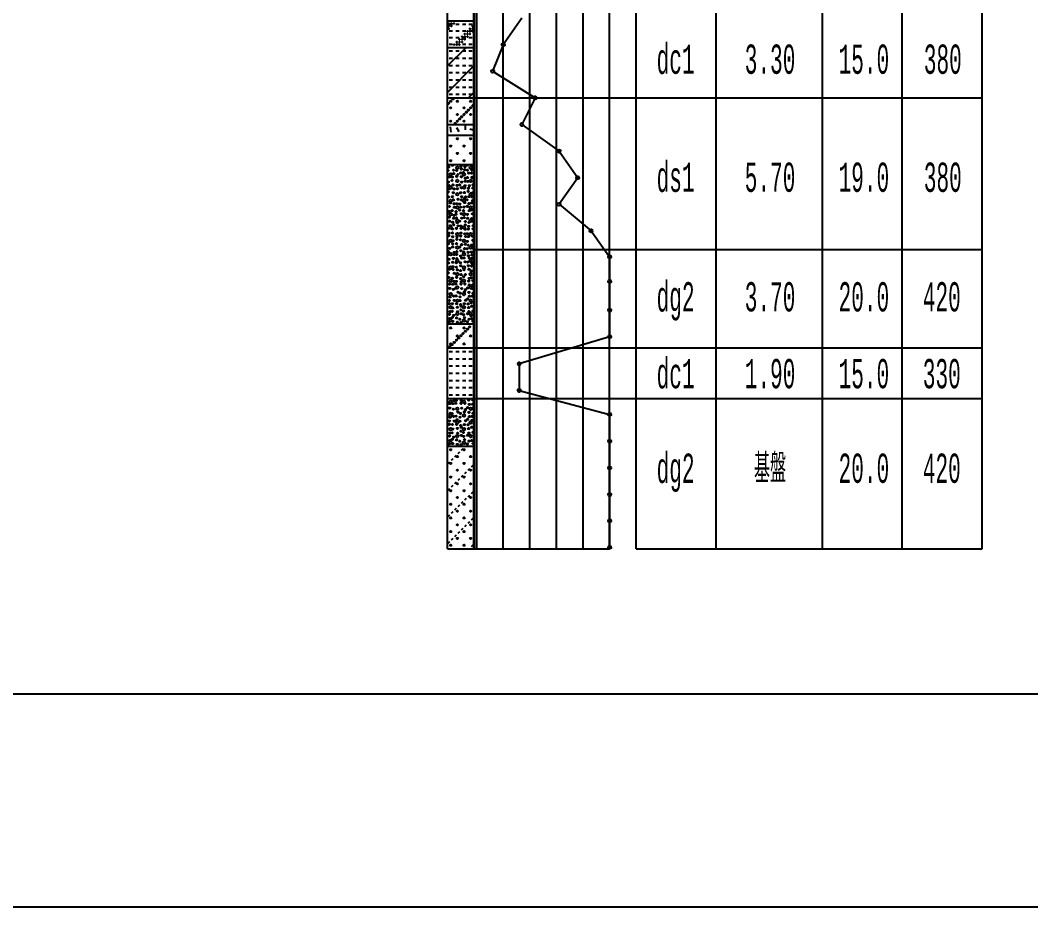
# Model space of a CAD drawing. Extents: x 284700 to 368800, y 984 to 60384.
# Drawn here: x 320022 to 329522, y 984 to 9317 of the extents above; entities that cross this region are included whole.
import ezdxf

# ---------------------------------------------------------------- set-up
doc = ezdxf.new("R2010")
doc.units = 0
doc.header["$LTSCALE"] = 300
doc.header["$MEASUREMENT"] = 0
doc.layers.add('枠', color=2, linetype='CONTINUOUS')
doc.layers.add('柱状図', color=4, linetype='CONTINUOUS')
doc.styles.add('YOKO', font='monotxt', dxfattribs={"bigfont": 'bigfont'})

msp = doc.modelspace()

# ---------------------------------------------------------------- linework, layer by layer
at = {"layer": '枠', "color": 1, "linetype": 'Continuous', "flags": 128}
msp.add_lwpolyline([(284699.58994, 60383.71503), (284699.58994, 983.71503), (368799.58994, 983.71503), (368799.58994, 60383.71503), (284699.58994, 60383.71503)], dxfattribs=at)
at = {"layer": '枠', "color": 2, "linetype": 'Continuous', "flags": 128}
msp.add_lwpolyline([(287699.58994, 2983.71503), (287699.58994, 58383.71503), (366799.58994, 58383.71503), (366799.58994, 2983.71503), (287699.58994, 2983.71503)], dxfattribs=at)
at = {"layer": '柱状図', "linetype": 'Continuous'}
for p, q in [((325812.82997, 4349.55629), (325812.82997, 18412.93129)), ((329064.45497, 4349.55629), (329064.45497, 18412.93129)), ((326563.20497, 4349.55629), (326563.20497, 17537.49379)), ((327563.70497, 4349.55629), (327563.70497, 17537.49379)), ((328314.07997, 4349.55629), (328314.07997, 17537.49379)), ((328314.07997, 4349.55629), (328314.07997, 17537.49379))]:
    msp.add_line(p, q, dxfattribs=at)
at = {"layer": '柱状図'}
for p, q in [((324287.70497, 16662.05629), (324287.70497, 4349.55629)), ((324312.70497, 16662.05629), (324312.70497, 4349.55629)), ((324312.70497, 4349.55629), (324312.70497, 16662.05629)), ((324562.70497, 4349.55629), (324562.70497, 16662.05629)), ((324562.70497, 4349.55629), (324562.70497, 16662.05629)), ((324812.70497, 4349.55629), (324812.70497, 16662.05629)), ((324812.70497, 4349.55629), (324812.70497, 16662.05629)), ((325062.70497, 4349.55629), (325062.70497, 16662.05629)), ((325062.70497, 4349.55629), (325062.70497, 16662.05629)), ((325312.70497, 4349.55629), (325312.70497, 16662.05629)), ((325312.70497, 4349.55629), (325312.70497, 16662.05629)), ((325562.70497, 4349.55629), (325562.70497, 16662.05629)), ((324037.70497, 9312.05629), (324037.70497, 9937.05629)), ((324287.70497, 9312.05629), (324287.70497, 9937.05629)), ((324037.70497, 9062.05629), (324037.70497, 9312.05629)), ((324037.70497, 9312.05629), (324287.70497, 9312.05629)), ((324037.70497, 9312.05629), (324287.70497, 9312.05629)), ((324287.70497, 9062.05629), (324287.70497, 9312.05629)), ((324737.70497, 9337.05629), (324562.70497, 9087.05629)), ((324053.32997, 9280.80629), (324084.57997, 9280.80629)), ((324053.32997, 9218.30629), (324084.57997, 9218.30629)), ((324115.82997, 9280.80629), (324147.07997, 9280.80629)), ((324115.82997, 9218.30629), (324147.07997, 9218.30629)), ((324178.32997, 9280.80629), (324209.57997, 9280.80629)), ((324178.32997, 9218.30629), (324209.57997, 9218.30629)), ((324240.82997, 9280.80629), (324272.07997, 9280.80629)), ((324240.82997, 9218.30629), (324272.07997, 9218.30629)), ((324053.32997, 9155.80629), (324084.57997, 9155.80629)), ((324115.82997, 9155.80629), (324147.07997, 9155.80629)), ((324178.32997, 9155.80629), (324209.57997, 9155.80629)), ((324240.82997, 9155.80629), (324272.07997, 9155.80629)), ((324037.70497, 8887.05629), (324212.70497, 9062.05629)), ((324037.70497, 9062.05629), (324287.70497, 9062.05629)), ((324037.70497, 9062.05629), (324287.70497, 9062.05629)), ((324037.70497, 8587.05629), (324037.70497, 9062.05629)), ((324053.32997, 9093.30629), (324084.57997, 9093.30629)), ((324053.32997, 9028.12772), (324084.57997, 9028.12772)), ((324115.82997, 9093.30629), (324147.07997, 9093.30629)), ((324115.82997, 9028.12772), (324147.07997, 9028.12772)), ((324178.32997, 9093.30629), (324209.57997, 9093.30629)), ((324178.32997, 9028.12772), (324209.57997, 9028.12772)), ((324240.82997, 9093.30629), (324272.07997, 9093.30629)), ((324240.82997, 9028.12772), (324272.07997, 9028.12772)), ((324287.70497, 8587.05629), (324287.70497, 9062.05629)), ((324562.70497, 9087.05629), (324462.70497, 8837.05629)), ((324053.32997, 8960.27058), (324084.57997, 8960.27058)), ((324115.82997, 8960.27058), (324147.07997, 8960.27058)), ((324178.32997, 8960.27058), (324209.57997, 8960.27058)), ((324240.82997, 8960.27058), (324272.07997, 8960.27058)), ((324287.70497, 8887.05629), (324037.70497, 8637.05629)), ((324053.32997, 8892.41344), (324084.57997, 8892.41344)), ((324115.82997, 8892.41344), (324147.07997, 8892.41344)), ((324178.32997, 8892.41344), (324209.57997, 8892.41344)), ((324240.82997, 8892.41344), (324272.07997, 8892.41344)), ((324462.70497, 8837.05629), (324862.70497, 8587.05629)), ((324053.32997, 8824.55629), (324084.57997, 8824.55629)), ((324053.32997, 8756.69915), (324084.57997, 8756.69915)), ((324115.82997, 8824.55629), (324147.07997, 8824.55629)), ((324115.82997, 8756.69915), (324147.07997, 8756.69915)), ((324178.32997, 8824.55629), (324209.57997, 8824.55629)), ((324178.32997, 8756.69915), (324209.57997, 8756.69915)), ((324240.82997, 8824.55629), (324272.07997, 8824.55629)), ((324240.82997, 8756.69915), (324272.07997, 8756.69915)), ((324053.32997, 8688.84201), (324084.57997, 8688.84201)), ((324115.82997, 8688.84201), (324147.07997, 8688.84201)), ((324178.32997, 8688.84201), (324209.57997, 8688.84201)), ((324240.82997, 8688.84201), (324272.07997, 8688.84201)), ((324037.70497, 8587.05629), (324287.70497, 8587.05629)), ((324037.70497, 8587.05629), (324287.70497, 8587.05629)), ((324037.70497, 8337.05629), (324037.70497, 8587.05629)), ((324053.32997, 8620.98486), (324084.57997, 8620.98486)), ((324115.82997, 8620.98486), (324147.07997, 8620.98486)), ((324178.32997, 8620.98486), (324209.57997, 8620.98486)), ((324287.70497, 8637.05629), (324237.70497, 8587.05629)), ((324240.82997, 8620.98486), (324272.07997, 8620.98486)), ((324287.70497, 8587.05629), (329064.45497, 8587.05629)), ((324287.70497, 8337.05629), (324287.70497, 8587.05629)), ((324862.70497, 8587.05629), (324737.70497, 8337.05629)), ((324037.70497, 8237.05629), (324037.70497, 8337.05629)), ((324037.70497, 8337.05629), (324287.70497, 8337.05629)), ((324037.70497, 8337.05629), (324287.70497, 8337.05629)), ((324073.88324, 8264.36738), (324067.64696, 8313.36165)), ((324124.64196, 8309.3583), (324143.92154, 8270.00805)), ((324208.71251, 8286.55225), (324206.55251, 8336.43267)), ((324278.52549, 8283.82828), (324247.68385, 8291.885)), ((324287.70497, 8237.05629), (324287.70497, 8337.05629)), ((324737.70497, 8337.05629), (325087.70497, 8087.05629)), ((324037.70497, 7962.05629), (324037.70497, 8237.05629)), ((324037.70497, 8237.05629), (324287.70497, 8237.05629)), ((324037.70497, 8237.05629), (324287.70497, 8237.05629)), ((324287.70497, 7962.05629), (324287.70497, 8237.05629)), ((325087.70497, 8087.05629), (325262.70497, 7837.05629)), ((324037.70497, 6462.05629), (324037.70497, 7962.05629)), ((324037.70497, 7962.05629), (324287.70497, 7962.05629)), ((324037.70497, 7962.05629), (324287.70497, 7962.05629)), ((324287.70497, 6462.05629), (324287.70497, 7962.05629)), ((325262.70497, 7837.05629), (325087.70497, 7587.05629)), ((325087.70497, 7587.05629), (325387.70497, 7337.05629)), ((325387.70497, 7337.05629), (325562.70497, 7093.30629)), ((324287.70497, 7162.05629), (329064.45497, 7162.05629)), ((325562.70497, 7093.30629), (325562.70497, 6862.05629)), ((325562.70497, 6862.05629), (325562.70497, 6590.80629)), ((325562.70497, 6590.80629), (325562.70497, 6342.05629)), ((324037.70497, 6462.05629), (324287.70497, 6462.05629)), ((324037.70497, 6462.05629), (324287.70497, 6462.05629)), ((324037.70497, 6237.05629), (324037.70497, 6462.05629)), ((324287.70497, 6237.05629), (324287.70497, 6462.05629)), ((325562.70497, 6342.05629), (324712.70497, 6087.05629)), ((324037.70497, 5762.05629), (324037.70497, 6237.05629)), ((324037.70497, 6237.05629), (324287.70497, 6237.05629)), ((324037.70497, 6237.05629), (324287.70497, 6237.05629)), ((324053.32997, 6203.12772), (324084.57997, 6203.12772)), ((324115.82997, 6203.12772), (324147.07997, 6203.12772)), ((324178.32997, 6203.12772), (324209.57997, 6203.12772)), ((324240.82997, 6203.12772), (324272.07997, 6203.12772)), ((324287.70497, 5762.05629), (324287.70497, 6237.05629)), ((324287.70497, 6237.05629), (329064.45497, 6237.05629)), ((324053.32997, 6135.27058), (324084.57997, 6135.27058)), ((324115.82997, 6135.27058), (324147.07997, 6135.27058)), ((324178.32997, 6135.27058), (324209.57997, 6135.27058)), ((324240.82997, 6135.27058), (324272.07997, 6135.27058)), ((324712.70497, 6087.05629), (324712.70497, 5837.05629)), ((324053.32997, 6067.41344), (324084.57997, 6067.41344)), ((324053.32997, 5999.55629), (324084.57997, 5999.55629)), ((324115.82997, 6067.41344), (324147.07997, 6067.41344)), ((324115.82997, 5999.55629), (324147.07997, 5999.55629)), ((324178.32997, 6067.41344), (324209.57997, 6067.41344)), ((324178.32997, 5999.55629), (324209.57997, 5999.55629)), ((324240.82997, 6067.41344), (324272.07997, 6067.41344)), ((324240.82997, 5999.55629), (324272.07997, 5999.55629)), ((324053.32997, 5931.69915), (324084.57997, 5931.69915)), ((324115.82997, 5931.69915), (324147.07997, 5931.69915)), ((324178.32997, 5931.69915), (324209.57997, 5931.69915)), ((324240.82997, 5931.69915), (324272.07997, 5931.69915)), ((324053.32997, 5863.84201), (324084.57997, 5863.84201)), ((324053.32997, 5795.98486), (324084.57997, 5795.98486)), ((324115.82997, 5863.84201), (324147.07997, 5863.84201)), ((324115.82997, 5795.98486), (324147.07997, 5795.98486)), ((324178.32997, 5863.84201), (324209.57997, 5863.84201)), ((324178.32997, 5795.98486), (324209.57997, 5795.98486)), ((324240.82997, 5863.84201), (324272.07997, 5863.84201)), ((324240.82997, 5795.98486), (324272.07997, 5795.98486)), ((324712.70497, 5837.05629), (325562.70497, 5612.05629)), ((324037.70497, 5312.05629), (324037.70497, 5762.05629)), ((324037.70497, 5762.05629), (324287.70497, 5762.05629)), ((324037.70497, 5762.05629), (324287.70497, 5762.05629)), ((324287.70497, 5762.05629), (329064.45497, 5762.05629)), ((324287.70497, 5312.05629), (324287.70497, 5762.05629)), ((325562.70497, 5612.05629), (325562.70497, 5359.55629)), ((325562.70497, 5359.55629), (325562.70497, 5109.55629)), ((324037.70497, 4349.55629), (324037.70497, 5312.05629)), ((324037.70497, 5312.05629), (324287.70497, 5312.05629)), ((324037.70497, 5312.05629), (324287.70497, 5312.05629)), ((324108.01747, 5213.61879), (324123.64247, 5229.24379)), ((324139.26747, 5244.86879), (324154.89247, 5260.49379)), ((324170.51747, 5276.11879), (324186.14247, 5291.74379)), ((324287.70497, 4349.55629), (324287.70497, 5312.05629)), ((324045.51747, 5151.11879), (324061.14247, 5166.74379)), ((324076.76747, 5182.36879), (324092.39247, 5197.99379)), ((324264.26747, 5119.86879), (324279.89247, 5135.49379)), ((324170.51747, 5026.11879), (324186.14247, 5041.74379)), ((324201.76747, 5057.36879), (324217.39247, 5072.99379)), ((324233.01747, 5088.61879), (324248.64247, 5104.24379)), ((325562.70497, 5109.55629), (325562.70497, 4858.30629)), ((324076.76747, 4932.36879), (324092.39247, 4947.99379)), ((324108.01747, 4963.61879), (324123.64247, 4979.24379)), ((324139.26747, 4994.86879), (324154.89247, 5010.49379)), ((324045.51747, 4901.11879), (324061.14247, 4916.74379)), ((324233.01747, 4838.61879), (324248.64247, 4854.24379)), ((324264.26747, 4869.86879), (324279.89247, 4885.49379)), ((325562.70497, 4858.30629), (325562.70497, 4612.05629)), ((324139.26747, 4744.86879), (324154.89247, 4760.49379)), ((324170.51747, 4776.11879), (324186.14247, 4791.74379)), ((324201.76747, 4807.36879), (324217.39247, 4822.99379)), ((324045.51747, 4651.11879), (324061.14247, 4666.74379)), ((324076.76747, 4682.36879), (324092.39247, 4697.99379)), ((324108.01747, 4713.61879), (324123.64247, 4729.24379)), ((324201.76747, 4557.36879), (324217.39247, 4572.99379)), ((324233.01747, 4588.61879), (324248.64247, 4604.24379)), ((324264.26747, 4619.86879), (324279.89247, 4635.49379)), ((325562.70497, 4612.05629), (325562.70497, 4362.05629)), ((324108.01747, 4463.61879), (324123.64247, 4479.24379)), ((324139.26747, 4494.86879), (324154.89247, 4510.49379)), ((324170.51747, 4526.11879), (324186.14247, 4541.74379)), ((324045.51747, 4401.11879), (324061.14247, 4416.74379)), ((324076.76747, 4432.36879), (324092.39247, 4447.99379)), ((324264.26747, 4369.86879), (324279.89247, 4385.49379)), ((324037.70497, 4349.55629), (324287.70497, 4349.55629)), ((324287.70497, 4349.55629), (324312.70497, 4349.55629)), ((324312.70497, 4349.55629), (324562.70497, 4349.55629)), ((324562.70497, 4349.55629), (324812.70497, 4349.55629)), ((324812.70497, 4349.55629), (325062.70497, 4349.55629)), ((325062.70497, 4349.55629), (325312.70497, 4349.55629)), ((325312.70497, 4349.55629), (325562.70497, 4349.55629)), ((325812.82997, 4349.55629), (329064.45497, 4349.55629))]:
    msp.add_line(p, q, dxfattribs=at)
for centre, radius in [((324050.20497, 9287.05629), 3.75), ((324050.20497, 9262.05629), 3.75), ((324050.20497, 9237.05629), 3.75), ((324075.20497, 9287.05629), 3.75), ((324075.20497, 9262.05629), 3.75), ((324100.20497, 9287.05629), 3.75), ((324225.20497, 9212.05629), 3.75), ((324250.20497, 9237.05629), 3.75), ((324250.20497, 9212.05629), 3.75), ((324275.20497, 9262.05629), 3.75), ((324275.20497, 9237.05629), 3.75), ((324275.20497, 9212.05629), 3.75), ((324150.20497, 9137.05629), 3.75), ((324175.20497, 9162.05629), 3.75), ((324175.20497, 9137.05629), 3.75), ((324200.20497, 9187.05629), 3.75), ((324200.20497, 9162.05629), 3.75), ((324200.20497, 9137.05629), 3.75), ((324225.20497, 9187.05629), 3.75), ((324225.20497, 9162.05629), 3.75), ((324250.20497, 9187.05629), 3.75), ((324100.20497, 9087.05629), 3.75), ((324125.20497, 9112.05629), 3.75), ((324125.20497, 9087.05629), 3.75), ((324150.20497, 9112.05629), 3.75), ((324150.20497, 9087.05629), 3.75), ((324175.20497, 9112.05629), 3.75), ((324562.70497, 9087.05629), 15), ((324462.70497, 8837.05629), 15), ((324068.95497, 8555.80629), 6.25), ((324068.95497, 8555.80629), 3.75), ((324089.78831, 8576.63963), 6.25), ((324089.78831, 8576.63963), 3.75), ((324131.45497, 8555.80629), 6.25), ((324131.45497, 8555.80629), 3.75), ((324256.45497, 8555.80629), 6.25), ((324256.45497, 8555.80629), 3.75), ((324862.70497, 8587.05629), 15), ((324048.12164, 8534.97296), 6.25), ((324048.12164, 8534.97296), 3.75), ((324068.95497, 8493.30629), 6.25), ((324068.95497, 8493.30629), 3.75), ((324193.95497, 8493.30629), 6.25), ((324193.95497, 8493.30629), 3.75), ((324214.78831, 8451.63963), 6.25), ((324214.78831, 8451.63963), 3.75), ((324235.62164, 8472.47296), 6.25), ((324235.62164, 8472.47296), 3.75), ((324256.45497, 8493.30629), 6.25), ((324256.45497, 8493.30629), 3.75), ((324277.28831, 8514.13963), 6.25), ((324277.28831, 8514.13963), 3.75), ((324068.95497, 8368.30629), 6.25), ((324068.95497, 8368.30629), 3.75), ((324131.45497, 8430.80629), 6.25), ((324131.45497, 8368.30629), 6.25), ((324131.45497, 8430.80629), 3.75), ((324131.45497, 8368.30629), 3.75), ((324152.28831, 8389.13963), 6.25), ((324152.28831, 8389.13963), 3.75), ((324173.12164, 8409.97296), 6.25), ((324173.12164, 8409.97296), 3.75), ((324193.95497, 8430.80629), 6.25), ((324193.95497, 8368.30629), 6.25), ((324193.95497, 8430.80629), 3.75), ((324193.95497, 8368.30629), 3.75), ((324256.45497, 8430.80629), 6.25), ((324256.45497, 8430.80629), 3.75), ((324110.62164, 8347.47296), 6.25), ((324110.62164, 8347.47296), 3.75), ((324737.70497, 8337.05629), 15), ((324131.45497, 8202.68129), 6.25), ((324131.45497, 8202.68129), 3.75), ((324256.45497, 8202.68129), 6.25), ((324256.45497, 8202.68129), 3.75), ((324068.95497, 8133.93129), 6.25), ((324068.95497, 8133.93129), 3.75), ((324193.95497, 8133.93129), 6.25), ((324193.95497, 8133.93129), 3.75), ((325087.70497, 8087.05629), 15), ((324068.95497, 7996.43129), 6.25), ((324068.95497, 7996.43129), 3.75), ((324131.45497, 8065.18129), 6.25), ((324131.45497, 8065.18129), 3.75), ((324193.95497, 7996.43129), 6.25), ((324193.95497, 7996.43129), 3.75), ((324256.45497, 8065.18129), 6.25), ((324256.45497, 8065.18129), 3.75), ((324045.1068, 7904.29902), 6.25), ((324045.1068, 7904.29902), 3.75), ((324049.69046, 7936.78548), 6.25), ((324049.69046, 7936.78548), 3.75), ((324085.04507, 7953.28591), 6.25), ((324085.04507, 7953.28591), 3.75), ((324095.02069, 7907.79942), 6.25), ((324095.02069, 7907.79942), 3.75), ((324131.45497, 7930.80629), 12.5), ((324125.26519, 7905.51266), 6.25), ((324125.26519, 7905.51266), 3.75), ((324163.1912, 7881.20616), 6.25), ((324164.99484, 7944.5464), 6.25), ((324163.1912, 7881.20616), 3.75), ((324164.99484, 7944.5464), 3.75), ((324168.69695, 7918.08728), 6.25), ((324168.69695, 7918.08728), 3.75), ((324188.8795, 7885.12176), 6.25), ((324188.8795, 7885.12176), 3.75), ((324200.5319, 7911.47357), 6.25), ((324202.54547, 7939.79659), 6.25), ((324200.5319, 7911.47357), 3.75), ((324202.54547, 7939.79659), 3.75), ((324225.75785, 7907.79559), 6.25), ((324225.75785, 7907.79559), 3.75), ((324228.99957, 7954.5053), 6.25), ((324228.99957, 7954.5053), 3.75), ((324238.39905, 7880.60445), 6.25), ((324256.45497, 7930.80629), 12.5), ((324263.35295, 7879.60287), 6.25), ((324268.48659, 7908.06834), 6.25), ((324268.48659, 7908.06834), 3.75), ((324274.79804, 7943.16477), 6.25), ((324274.79804, 7943.16477), 3.75), ((324048.43027, 7795.21359), 6.25), ((324048.43027, 7795.21359), 3.75), ((324056.85861, 7843.81786), 6.25), ((324056.85861, 7843.81786), 3.75), ((324068.95497, 7868.30629), 12.5), ((324081.1945, 7810.25126), 6.25), ((324083.09362, 7842.71025), 6.25), ((324081.1945, 7810.25126), 3.75), ((324083.09362, 7842.71025), 3.75), ((324097.46065, 7875.04149), 6.25), ((324097.46065, 7875.04149), 3.75), ((324131.45497, 7805.80629), 12.5), ((324126.06238, 7849.51113), 6.25), ((324126.06238, 7849.51113), 3.75), ((324135.63712, 7867.01612), 6.25), ((324135.63712, 7867.01612), 3.75), ((324169.57916, 7845.53357), 6.25), ((324169.57916, 7845.53357), 3.75), ((324172.24408, 7795.47931), 6.25), ((324172.24408, 7795.47931), 3.75), ((324193.95497, 7868.30629), 12.5), ((324204.98281, 7803.17189), 6.25), ((324204.98281, 7803.17189), 3.75), ((324207.57645, 7831.75617), 6.25), ((324207.57645, 7831.75617), 3.75), ((324225.69834, 7837.70621), 6.25), ((324225.69834, 7837.70621), 3.75), ((324228.44566, 7802.56954), 6.25), ((324228.44566, 7802.56954), 3.75), ((324238.39905, 7880.60445), 3.75), ((324256.45497, 7805.80629), 12.5), ((324263.35295, 7879.60287), 3.75), ((324269.54144, 7839.31653), 6.25), ((324269.54144, 7839.31653), 3.75), ((325262.70497, 7837.05629), 15), ((324045.2546, 7701.12687), 6.25), ((324045.2546, 7701.12687), 3.75), ((324054.49778, 7762.72522), 6.25), ((324055.64353, 7730.93692), 6.25), ((324054.49778, 7762.72522), 3.75), ((324055.64353, 7730.93692), 3.75), ((324068.95497, 7743.30629), 12.5), ((324089.73859, 7768.59478), 6.25), ((324089.73859, 7768.59478), 3.75), ((324092.82205, 7694.92707), 6.25), ((324092.82205, 7694.92707), 3.75), ((324100.94826, 7730.69164), 6.25), ((324100.94826, 7730.69164), 3.75), ((324128.33296, 7764.72645), 6.25), ((324128.33296, 7764.72645), 3.75), ((324132.23845, 7732.60089), 6.25), ((324132.23845, 7732.60089), 3.75), ((324152.5374, 7768.82537), 6.25), ((324152.5374, 7768.82537), 3.75), ((324162.69157, 7695.45085), 6.25), ((324162.69157, 7695.45085), 3.75), ((324169.44444, 7742.75525), 6.25), ((324169.44444, 7742.75525), 3.75), ((324193.95497, 7743.30629), 12.5), ((324198.16519, 7697.17614), 6.25), ((324198.16519, 7697.17614), 3.75), ((324203.90376, 7761.31611), 6.25), ((324203.90376, 7761.31611), 3.75), ((324232.8364, 7707.97884), 6.25), ((324232.8364, 7707.97884), 3.75), ((324235.56737, 7736.1096), 6.25), ((324235.56737, 7736.1096), 3.75), ((324244.34362, 7760.91817), 6.25), ((324244.34362, 7760.91817), 3.75), ((324277.52966, 7740.29283), 6.25), ((324277.99725, 7769.80714), 6.25), ((324278.06069, 7695.10081), 6.25), ((324277.52966, 7740.29283), 3.75), ((324277.99725, 7769.80714), 3.75), ((324278.06069, 7695.10081), 3.75), ((324047.35318, 7656.10987), 6.25), ((324047.35318, 7656.10987), 3.75), ((324068.95497, 7618.30629), 12.5), ((324064.47014, 7599.05693), 6.25), ((324064.47014, 7599.05693), 3.75), ((324084.63437, 7657.22195), 6.25), ((324084.63437, 7657.22195), 3.75), ((324094.60281, 7627.89032), 6.25), ((324094.60281, 7627.89032), 3.75), ((324131.45497, 7680.80629), 12.5), ((324137.69647, 7634.56345), 6.25), ((324137.69647, 7634.56345), 3.75), ((324167.14967, 7628.79672), 6.25), ((324167.14967, 7628.79672), 3.75), ((324172.03808, 7657.5886), 6.25), ((324172.03808, 7657.5886), 3.75), ((324193.95497, 7618.30629), 12.5), ((324197.71984, 7638.99771), 6.25), ((324197.71984, 7638.99771), 3.75), ((324200.71305, 7602.17664), 6.25), ((324200.71305, 7602.17664), 3.75), ((324208.53451, 7656.23251), 6.25), ((324208.53451, 7656.23251), 3.75), ((324223.45261, 7628.84527), 6.25), ((324223.45261, 7628.84527), 3.75), ((324241.04435, 7658.53843), 6.25), ((324241.04435, 7658.53843), 3.75), ((324256.45497, 7680.80629), 12.5), ((324266.97658, 7599.76404), 6.25), ((324266.97658, 7599.76404), 3.75), ((324272.37247, 7656.56339), 6.25), ((324272.37247, 7656.56339), 3.75), ((324275.95033, 7620.97831), 6.25), ((324275.95033, 7620.97831), 3.75), ((325087.70497, 7587.05629), 15), ((324052.57773, 7519.61995), 6.25), ((324052.57773, 7519.61995), 3.75), ((324057.34712, 7566.14379), 6.25), ((324057.34712, 7566.14379), 3.75), ((324068.95497, 7493.30629), 12.5), ((324082.27878, 7527.7175), 6.25), ((324082.27878, 7527.7175), 3.75), ((324100.80112, 7592.53839), 6.25), ((324101.76245, 7558.26277), 6.25), ((324100.80112, 7592.53839), 3.75), ((324101.76245, 7558.26277), 3.75), ((324119.37621, 7518.299), 6.25), ((324119.37621, 7518.299), 3.75), ((324131.45497, 7555.80629), 12.5), ((324126.16505, 7592.10659), 6.25), ((324126.16505, 7592.10659), 3.75), ((324152.14175, 7531.81898), 6.25), ((324154.07488, 7589.50173), 6.25), ((324152.14175, 7531.81898), 3.75), ((324154.07488, 7589.50173), 3.75), ((324162.3175, 7559.82582), 6.25), ((324162.3175, 7559.82582), 3.75), ((324193.95497, 7493.30629), 12.5), ((324188.9547, 7527.9168), 6.25), ((324188.9547, 7527.9168), 3.75), ((324194.00138, 7561.32435), 6.25), ((324194.00138, 7561.32435), 3.75), ((324224.66114, 7566.93776), 6.25), ((324224.66114, 7566.93776), 3.75), ((324239.57946, 7593.02832), 6.25), ((324239.57946, 7593.02832), 3.75), ((324242.95525, 7527.2659), 6.25), ((324242.95525, 7527.2659), 3.75), ((324256.45497, 7555.80629), 12.5), ((324263.0979, 7534.38552), 6.25), ((324263.0979, 7534.38552), 3.75), ((324055.79198, 7465.83874), 6.25), ((324055.79198, 7465.83874), 3.75), ((324058.53407, 7426.85802), 6.25), ((324058.53407, 7426.85802), 3.75), ((324087.95653, 7418.32739), 6.25), ((324087.95653, 7418.32739), 3.75), ((324097.66338, 7455.17912), 6.25), ((324097.66338, 7455.17912), 3.75), ((324101.1196, 7482.85828), 6.25), ((324101.1196, 7482.85828), 3.75), ((324118.59472, 7493.00817), 6.25), ((324118.59472, 7493.00817), 3.75), ((324123.37849, 7459.21353), 6.25), ((324131.45497, 7430.80629), 12.5), ((324123.37849, 7459.21353), 3.75), ((324131.09989, 7414.38496), 6.25), ((324131.09989, 7414.38496), 3.75), ((324152.6525, 7428.47408), 6.25), ((324152.6525, 7428.47408), 3.75), ((324167.73366, 7498.21597), 6.25), ((324167.73366, 7498.21597), 3.75), ((324172.25389, 7456.41896), 6.25), ((324172.25389, 7456.41896), 3.75), ((324195.43945, 7462.37667), 6.25), ((324195.43945, 7462.37667), 3.75), ((324207.02842, 7424.93855), 6.25), ((324207.02842, 7424.93855), 3.75), ((324225.72449, 7491.30651), 6.25), ((324227.47517, 7454.94342), 6.25), ((324225.72449, 7491.30651), 3.75), ((324227.47517, 7454.94342), 3.75), ((324239.17008, 7415.49385), 6.25), ((324239.17008, 7415.49385), 3.75), ((324256.45497, 7430.80629), 12.5), ((324266.30692, 7453.14915), 6.25), ((324266.30692, 7453.14915), 3.75), ((324273.1265, 7497.11667), 6.25), ((324273.1265, 7497.11667), 3.75), ((324277.51397, 7427.62708), 6.25), ((324277.51397, 7427.62708), 3.75), ((324050.36078, 7361.56573), 6.25), ((324050.36078, 7361.56573), 3.75), ((324053.34026, 7315.13451), 6.25), ((324053.34026, 7315.13451), 3.75), ((324068.95497, 7368.30629), 12.5), ((324064.11177, 7385.47173), 6.25), ((324064.11177, 7385.47173), 3.75), ((324084.29169, 7318.00637), 6.25), ((324086.02209, 7355.64059), 6.25), ((324084.29169, 7318.00637), 3.75), ((324086.02209, 7355.64059), 3.75), ((324097.14413, 7393.94998), 6.25), ((324097.14413, 7393.94998), 3.75), ((324122.97238, 7359.63412), 6.25), ((324131.45497, 7305.80629), 12.5), ((324122.97238, 7359.63412), 3.75), ((324137.41526, 7384.08945), 6.25), ((324137.41526, 7384.08945), 3.75), ((324163.74903, 7382.37502), 6.25), ((324165.33163, 7316.92687), 6.25), ((324163.74903, 7382.37502), 3.75), ((324166.57941, 7359.13908), 6.25), ((324165.33163, 7316.92687), 3.75), ((324166.57941, 7359.13908), 3.75), ((324193.95497, 7368.30629), 12.5), ((324200.97071, 7309.09121), 6.25), ((324204.80558, 7351.59341), 6.25), ((324205.37388, 7393.8465), 6.25), ((324204.80558, 7351.59341), 3.75), ((324205.37388, 7393.8465), 3.75), ((324225.07968, 7310.69258), 6.25), ((324234.48767, 7353.73645), 6.25), ((324234.48767, 7353.73645), 3.75), ((324237.48415, 7378.54374), 6.25), ((324237.48415, 7378.54374), 3.75), ((324256.45497, 7305.80629), 12.5), ((324279.03248, 7356.38602), 6.25), ((324280.12069, 7386.35513), 6.25), ((324279.03248, 7356.38602), 3.75), ((324280.12069, 7386.35513), 3.75), ((325387.70497, 7337.05629), 15), ((324045.80001, 7216.57136), 6.25), ((324045.80001, 7216.57136), 3.75), ((324051.02652, 7291.59133), 6.25), ((324051.02652, 7291.59133), 3.75), ((324068.95497, 7243.30629), 12.5), ((324087.54126, 7281.48998), 6.25), ((324088.0337, 7214.94189), 6.25), ((324087.54126, 7281.48998), 3.75), ((324090.32651, 7244.74045), 6.25), ((324090.32651, 7244.74045), 3.75), ((324123.14895, 7217.84697), 6.25), ((324123.14895, 7217.84697), 3.75), ((324126.70065, 7256.48659), 6.25), ((324128.06417, 7281.52895), 6.25), ((324126.70065, 7256.48659), 3.75), ((324128.06417, 7281.52895), 3.75), ((324160.51843, 7252.5793), 6.25), ((324162.80339, 7287.81179), 6.25), ((324160.51843, 7252.5793), 3.75), ((324162.80339, 7287.81179), 3.75), ((324193.95497, 7243.30629), 12.5), ((324200.97071, 7309.09121), 3.75), ((324208.73724, 7284.31266), 6.25), ((324208.73724, 7284.31266), 3.75), ((324224.02679, 7238.10246), 6.25), ((324224.02679, 7238.10246), 3.75), ((324225.07968, 7310.69258), 3.75), ((324234.25812, 7282.59631), 6.25), ((324234.25812, 7282.59631), 3.75), ((324271.99579, 7286.9418), 6.25), ((324271.99579, 7286.9418), 3.75), ((324277.98221, 7247.31976), 6.25), ((324277.98221, 7247.31976), 3.75), ((324046.80973, 7142.63474), 6.25), ((324046.80973, 7142.63474), 3.75), ((324060.29782, 7172.69263), 6.25), ((324068.95497, 7118.30629), 12.5), ((324060.29782, 7172.69263), 3.75), ((324088.16449, 7185.94689), 6.25), ((324088.0337, 7214.94189), 3.75), ((324088.16449, 7185.94689), 3.75), ((324101.41454, 7134.40752), 6.25), ((324101.41454, 7134.40752), 3.75), ((324131.45497, 7180.80629), 12.5), ((324126.33181, 7141.66766), 6.25), ((324126.33181, 7141.66766), 3.75), ((324154.79229, 7184.35766), 6.25), ((324154.79229, 7184.35766), 3.75), ((324164.07798, 7149.71411), 6.25), ((324164.07798, 7149.71411), 3.75), ((324171.87785, 7208.24833), 6.25), ((324171.87785, 7208.24833), 3.75), ((324193.95497, 7118.30629), 12.5), ((324191.53003, 7139.88296), 6.25), ((324191.53003, 7139.88296), 3.75), ((324199.20958, 7170.24746), 6.25), ((324199.20958, 7170.24746), 3.75), ((324207.20368, 7211.3297), 6.25), ((324207.20368, 7211.3297), 3.75), ((324223.71027, 7169.11941), 6.25), ((324223.71027, 7169.11941), 3.75), ((324232.77754, 7135.04628), 6.25), ((324233.2, 7202.88147), 6.25), ((324232.77754, 7135.04628), 3.75), ((324233.2, 7202.88147), 3.75), ((324256.45497, 7180.80629), 12.5), ((324263.99056, 7138.33908), 6.25), ((324263.99056, 7138.33908), 3.75), ((324266.82617, 7203.27942), 6.25), ((324266.82617, 7203.27942), 3.75), ((324276.89139, 7174.31189), 6.25), ((324276.89139, 7174.31189), 3.75), ((324047.66578, 7035.59525), 6.25), ((324048.65131, 7116.29123), 6.25), ((324047.66578, 7035.59525), 3.75), ((324048.65131, 7116.29123), 3.75), ((324051.82959, 7069.73418), 6.25), ((324051.82959, 7069.73418), 3.75), ((324088.19, 7041.41116), 6.25), ((324088.19, 7041.41116), 3.75), ((324094.44128, 7078.14728), 6.25), ((324094.44128, 7078.14728), 3.75), ((324101.37857, 7113.72981), 6.25), ((324101.37857, 7113.72981), 3.75), ((324120.58082, 7037.91906), 6.25), ((324120.58082, 7037.91906), 3.75), ((324124.62234, 7115.94503), 6.25), ((324131.45497, 7055.80629), 12.5), ((324126.7497, 7075.7992), 6.25), ((324124.62234, 7115.94503), 3.75), ((324126.7497, 7075.7992), 3.75), ((324160.30066, 7038.12602), 6.25), ((324161.7165, 7100.77576), 6.25), ((324160.30066, 7038.12602), 3.75), ((324161.7165, 7100.77576), 3.75), ((324172.06816, 7081.79205), 6.25), ((324172.06816, 7081.79205), 3.75), ((324193.87451, 7081.99645), 6.25), ((324193.87451, 7081.99645), 3.75), ((324203.91226, 7045.84351), 6.25), ((324203.91226, 7045.84351), 3.75), ((324228.14483, 7044.10481), 6.25), ((324228.14483, 7044.10481), 3.75), ((324233.97757, 7103.31164), 6.25), ((324233.97757, 7103.31164), 3.75), ((324244.70526, 7080.1351), 6.25), ((324244.70526, 7080.1351), 3.75), ((324256.45497, 7055.80629), 12.5), ((324268.8587, 7111.44049), 6.25), ((324269.40934, 7031.09008), 6.25), ((324269.5009, 7078.89016), 6.25), ((324268.8587, 7111.44049), 3.75), ((324269.40934, 7031.09008), 3.75), ((324269.5009, 7078.89016), 3.75), ((325562.70497, 7093.30629), 15), ((324046.91568, 6942.70429), 6.25), ((324046.91568, 6942.70429), 3.75), ((324056.50939, 6975.44498), 6.25), ((324056.50939, 6975.44498), 3.75), ((324068.95497, 6993.30629), 12.5), ((324090.29708, 7000.3583), 6.25), ((324091.36044, 6974.14766), 6.25), ((324090.29708, 7000.3583), 3.75), ((324091.36044, 6974.14766), 3.75), ((324101.78272, 6938.14738), 6.25), ((324101.78272, 6938.14738), 3.75), ((324122.12484, 6995.8148), 6.25), ((324122.12484, 6995.8148), 3.75), ((324131.45497, 6930.80629), 12.5), ((324131.7846, 6969.60735), 6.25), ((324131.7846, 6969.60735), 3.75), ((324160.8925, 6963.28044), 6.25), ((324162.8204, 7009.7404), 6.25), ((324160.8925, 6963.28044), 3.75), ((324162.8204, 7009.7404), 3.75), ((324193.95497, 6993.30629), 12.5), ((324194.50362, 6971.00176), 6.25), ((324194.50362, 6971.00176), 3.75), ((324234.56549, 7009.70718), 6.25), ((324234.56549, 7009.70718), 3.75), ((324240.74418, 6976.6254), 6.25), ((324240.74418, 6976.6254), 3.75), ((324256.45497, 6930.80629), 12.5), ((324262.7114, 6961.05947), 6.25), ((324264.24627, 7005.67789), 6.25), ((324262.7114, 6961.05947), 3.75), ((324264.24627, 7005.67789), 3.75), ((324052.44955, 6898.50682), 6.25), ((324052.44955, 6898.50682), 3.75), ((324058.18355, 6835.94203), 6.25), ((324068.95497, 6868.30629), 12.5), ((324084.10139, 6892.13072), 6.25), ((324084.10139, 6892.13072), 3.75), ((324088.57257, 6835.04968), 6.25), ((324101.04832, 6862.14054), 6.25), ((324101.04832, 6862.14054), 3.75), ((324116.4412, 6838.30225), 6.25), ((324116.4412, 6838.30225), 3.75), ((324120.81298, 6862.65793), 6.25), ((324120.81298, 6862.65793), 3.75), ((324124.57787, 6899.30399), 6.25), ((324124.57787, 6899.30399), 3.75), ((324163.29191, 6888.56453), 6.25), ((324165.72075, 6926.15403), 6.25), ((324163.29191, 6888.56453), 3.75), ((324165.80772, 6837.38116), 6.25), ((324167.34324, 6860.29133), 6.25), ((324165.72075, 6926.15403), 3.75), ((324165.80772, 6837.38116), 3.75), ((324167.34324, 6860.29133), 3.75), ((324193.95497, 6868.30629), 12.5), ((324190.124, 6905.41373), 6.25), ((324190.124, 6905.41373), 3.75), ((324201.52462, 6837.09052), 6.25), ((324201.52462, 6837.09052), 3.75), ((324207.02907, 6926.65354), 6.25), ((324207.02907, 6926.65354), 3.75), ((324238.28788, 6865.76167), 6.25), ((324238.28788, 6865.76167), 3.75), ((324242.97421, 6889.90081), 6.25), ((324242.97421, 6889.90081), 3.75), ((324264.64257, 6896.57202), 6.25), ((324264.64257, 6896.57202), 3.75), ((324278.34385, 6867.78015), 6.25), ((324278.34385, 6867.78015), 3.75), ((325562.70497, 6862.05629), 15), ((324059.85509, 6795.98464), 6.25), ((324058.18355, 6835.94203), 3.75), ((324059.85509, 6795.98464), 3.75), ((324068.95497, 6743.30629), 12.5), ((324088.57257, 6835.04968), 3.75), ((324093.50022, 6786.96472), 6.25), ((324093.50022, 6786.96472), 3.75), ((324116.70933, 6797.30687), 6.25), ((324116.70933, 6797.30687), 3.75), ((324131.45497, 6805.80629), 12.5), ((324136.60238, 6761.02299), 6.25), ((324136.60238, 6761.02299), 3.75), ((324158.95021, 6750.18772), 6.25), ((324158.95021, 6750.18772), 3.75), ((324172.67046, 6795.473), 6.25), ((324172.67046, 6795.473), 3.75), ((324193.95497, 6743.30629), 12.5), ((324197.72311, 6761.36792), 6.25), ((324197.72311, 6761.36792), 3.75), ((324207.03627, 6783.34806), 6.25), ((324207.03627, 6783.34806), 3.75), ((324227.26459, 6801.00529), 6.25), ((324227.26459, 6801.00529), 3.75), ((324240.20923, 6758.84355), 6.25), ((324240.20923, 6758.84355), 3.75), ((324243.87734, 6828.37592), 6.25), ((324243.87734, 6828.37592), 3.75), ((324256.45497, 6805.80629), 12.5), ((324274.40043, 6829.56785), 6.25), ((324274.99292, 6794.50017), 6.25), ((324274.40043, 6829.56785), 3.75), ((324274.99292, 6794.50017), 3.75), ((324278.71923, 6749.41929), 6.25), ((324278.71923, 6749.41929), 3.75), ((324055.68277, 6653.94838), 6.25), ((324056.20595, 6682.26501), 6.25), ((324055.68277, 6653.94838), 3.75), ((324056.20595, 6682.26501), 3.75), ((324063.33812, 6715.67448), 6.25), ((324063.33812, 6715.67448), 3.75), ((324084.55394, 6652.46901), 6.25), ((324084.55394, 6652.46901), 3.75), ((324095.65112, 6723.64172), 6.25), ((324095.65112, 6723.64172), 3.75), ((324101.24778, 6683.18355), 6.25), ((324101.24778, 6683.18355), 3.75), ((324119.24999, 6725.65829), 6.25), ((324119.24999, 6725.65829), 3.75), ((324123.83627, 6653.15057), 6.25), ((324131.45497, 6680.80629), 12.5), ((324123.83627, 6653.15057), 3.75), ((324155.32658, 6682.07338), 6.25), ((324157.54287, 6716.85937), 6.25), ((324155.32658, 6682.07338), 3.75), ((324157.54287, 6716.85937), 3.75), ((324162.11019, 6643.72184), 6.25), ((324196.72777, 6652.03912), 6.25), ((324196.72777, 6652.03912), 3.75), ((324209.00275, 6685.22375), 6.25), ((324209.00275, 6685.22375), 3.75), ((324227.29533, 6698.24422), 6.25), ((324227.29533, 6698.24422), 3.75), ((324231.75604, 6650.80376), 6.25), ((324231.75604, 6650.80376), 3.75), ((324244.54046, 6722.15214), 6.25), ((324244.54046, 6722.15214), 3.75), ((324256.45497, 6680.80629), 12.5), ((324260.3303, 6660.37749), 6.25), ((324260.3303, 6660.37749), 3.75), ((324270.28566, 6723.26549), 6.25), ((324270.28566, 6723.26549), 3.75), ((324057.54985, 6551.29781), 6.25), ((324057.54985, 6551.29781), 3.75), ((324068.95497, 6618.30629), 12.5), ((324062.7901, 6577.88979), 6.25), ((324062.7901, 6577.88979), 3.75), ((324082.88174, 6579.82587), 6.25), ((324082.88174, 6579.82587), 3.75), ((324087.45428, 6613.05904), 6.25), ((324087.45428, 6613.05904), 3.75), ((324131.45497, 6555.80629), 12.5), ((324131.40988, 6618.31284), 6.25), ((324133.65233, 6576.95784), 6.25), ((324131.40988, 6618.31284), 3.75), ((324133.65233, 6576.95784), 3.75), ((324164.33956, 6594.56078), 6.25), ((324162.11019, 6643.72184), 3.75), ((324164.33956, 6594.56078), 3.75), ((324167.56101, 6557.46312), 6.25), ((324168.01748, 6628.03923), 6.25), ((324167.56101, 6557.46312), 3.75), ((324168.01748, 6628.03923), 3.75), ((324193.95497, 6618.30629), 12.5), ((324188.58063, 6582.94941), 6.25), ((324188.58063, 6582.94941), 3.75), ((324227.34307, 6558.63332), 6.25), ((324227.34307, 6558.63332), 3.75), ((324236.70985, 6616.32885), 6.25), ((324236.70985, 6616.32885), 3.75), ((324240.19288, 6577.86424), 6.25), ((324240.19288, 6577.86424), 3.75), ((324256.45497, 6555.80629), 12.5), ((324265.324, 6628.29537), 6.25), ((324265.324, 6628.29537), 3.75), ((324278.76436, 6584.74879), 6.25), ((324278.76436, 6584.74879), 3.75), ((325562.70497, 6590.80629), 15), ((324046.89867, 6477.83514), 6.25), ((324046.89867, 6477.83514), 3.75), ((324059.97934, 6512.6914), 6.25), ((324059.97934, 6512.6914), 3.75), ((324068.95497, 6493.30629), 12.5), ((324082.99945, 6522.58003), 6.25), ((324082.99945, 6522.58003), 3.75), ((324089.08201, 6485.42424), 6.25), ((324089.08201, 6485.42424), 3.75), ((324097.21345, 6542.59152), 6.25), ((324097.21345, 6542.59152), 3.75), ((324124.52686, 6518.331), 6.25), ((324124.52686, 6518.331), 3.75), ((324130.46751, 6478.66617), 6.25), ((324130.46751, 6478.66617), 3.75), ((324154.80209, 6506.62701), 6.25), ((324154.80209, 6506.62701), 3.75), ((324165.55202, 6475.25839), 6.25), ((324165.55202, 6475.25839), 3.75), ((324193.95497, 6493.30629), 12.5), ((324190.45164, 6548.29181), 6.25), ((324190.45164, 6548.29181), 3.75), ((324198.38035, 6520.1898), 6.25), ((324198.38035, 6520.1898), 3.75), ((324224.28773, 6482.83152), 6.25), ((324224.28773, 6482.83152), 3.75), ((324241.7526, 6507.22617), 6.25), ((324241.7526, 6507.22617), 3.75), ((324260.9483, 6539.01446), 6.25), ((324260.9483, 6539.01446), 3.75), ((324265.26319, 6511.39344), 6.25), ((324265.26319, 6511.39344), 3.75), ((324279.51315, 6486.74456), 6.25), ((324279.51315, 6486.74456), 3.75), ((324068.95497, 6424.55629), 6.25), ((324068.95497, 6424.55629), 3.75), ((324185.62164, 6372.47296), 6.25), ((324185.62164, 6372.47296), 3.75), ((324193.95497, 6424.55629), 6.25), ((324193.95497, 6424.55629), 3.75), ((324206.45497, 6393.30629), 6.25), ((324206.45497, 6393.30629), 3.75), ((324227.28831, 6414.13963), 6.25), ((324227.28831, 6414.13963), 3.75), ((324248.12164, 6434.97296), 6.25), ((324248.12164, 6434.97296), 3.75), ((324068.95497, 6274.55629), 6.25), ((324068.95497, 6274.55629), 3.75), ((324081.45497, 6268.30629), 6.25), ((324081.45497, 6268.30629), 3.75), ((324102.28831, 6289.13963), 6.25), ((324102.28831, 6289.13963), 3.75), ((324123.12164, 6309.97296), 6.25), ((324123.12164, 6309.97296), 3.75), ((324131.45497, 6349.55629), 6.25), ((324131.45497, 6349.55629), 3.75), ((324143.95497, 6330.80629), 6.25), ((324143.95497, 6330.80629), 3.75), ((324164.78831, 6351.63963), 6.25), ((324164.78831, 6351.63963), 3.75), ((324193.95497, 6274.55629), 6.25), ((324193.95497, 6274.55629), 3.75), ((324256.45497, 6349.55629), 6.25), ((324256.45497, 6349.55629), 3.75), ((325562.70497, 6342.05629), 15), ((324060.62164, 6247.47296), 6.25), ((324060.62164, 6247.47296), 3.75), ((324712.70497, 6087.05629), 15), ((324712.70497, 5837.05629), 15), ((324058.18355, 5713.98346), 6.25), ((324058.18355, 5713.98346), 3.75), ((324068.95497, 5729.91344), 12.5), ((324088.57257, 5713.02419), 6.25), ((324088.57257, 5713.02419), 3.75), ((324101.04832, 5742.14686), 6.25), ((324101.04832, 5742.14686), 3.75), ((324116.4412, 5716.52069), 6.25), ((324116.4412, 5716.52069), 3.75), ((324120.81298, 5742.70306), 6.25), ((324120.81298, 5742.70306), 3.75), ((324165.80772, 5715.53052), 6.25), ((324167.34324, 5740.15896), 6.25), ((324165.80772, 5715.53052), 3.75), ((324167.34324, 5740.15896), 3.75), ((324193.95497, 5729.91344), 12.5), ((324201.52462, 5715.21809), 6.25), ((324201.52462, 5715.21809), 3.75), ((324238.28788, 5746.03957), 6.25), ((324238.28788, 5746.03957), 3.75), ((324243.87734, 5705.8499), 6.25), ((324243.87734, 5705.8499), 3.75), ((324274.40043, 5707.13122), 6.25), ((324274.40043, 5707.13122), 3.75), ((324278.34385, 5748.20943), 6.25), ((324278.34385, 5748.20943), 3.75), ((324059.85509, 5671.02927), 6.25), ((324059.85509, 5671.02927), 3.75), ((324068.95497, 5601.34201), 12.5), ((324064.23798, 5622.8159), 6.25), ((324064.23798, 5622.8159), 3.75), ((324082.81307, 5619.81379), 6.25), ((324082.81307, 5619.81379), 3.75), ((324093.50022, 5661.33285), 6.25), ((324093.50022, 5661.33285), 3.75), ((324131.45497, 5665.62772), 12.5), ((324136.60238, 5633.4455), 6.25), ((324136.60238, 5633.4455), 3.75), ((324158.95021, 5621.79757), 6.25), ((324158.95021, 5621.79757), 3.75), ((324172.67046, 5670.47925), 6.25), ((324172.67046, 5670.47925), 3.75), ((324193.95497, 5601.34201), 12.5), ((324197.72311, 5633.8163), 6.25), ((324197.72311, 5633.8163), 3.75), ((324207.03627, 5657.44495), 6.25), ((324207.03627, 5657.44495), 3.75), ((324227.26459, 5676.42647), 6.25), ((324227.26459, 5676.42647), 3.75), ((324240.20923, 5631.10259), 6.25), ((324240.20923, 5631.10259), 3.75), ((324256.45497, 5665.62772), 12.5), ((324274.99292, 5669.43346), 6.25), ((324274.99292, 5669.43346), 3.75), ((324278.71923, 5620.97151), 6.25), ((324278.71923, 5620.97151), 3.75), ((325562.70497, 5612.05629), 15), ((324055.68277, 5518.34028), 6.25), ((324056.20595, 5548.78066), 6.25), ((324055.68277, 5518.34028), 3.75), ((324056.20595, 5548.78066), 3.75), ((324063.33812, 5584.69584), 6.25), ((324063.33812, 5584.69584), 3.75), ((324084.55394, 5516.74996), 6.25), ((324084.55394, 5516.74996), 3.75), ((324095.65112, 5593.26063), 6.25), ((324095.65112, 5593.26063), 3.75), ((324101.24778, 5549.76809), 6.25), ((324101.24778, 5549.76809), 3.75), ((324119.24999, 5595.42844), 6.25), ((324119.24999, 5595.42844), 3.75), ((324123.83627, 5517.48264), 6.25), ((324131.45497, 5537.05629), 12.5), ((324123.83627, 5517.48264), 3.75), ((324128.75673, 5561.21894), 6.25), ((324128.75673, 5561.21894), 3.75), ((324155.32658, 5548.57467), 6.25), ((324157.54287, 5585.96961), 6.25), ((324155.32658, 5548.57467), 3.75), ((324157.54287, 5585.96961), 3.75), ((324162.11019, 5507.34675), 6.25), ((324162.11019, 5507.34675), 3.75), ((324196.72777, 5516.28784), 6.25), ((324196.72777, 5516.28784), 3.75), ((324209.00275, 5551.9613), 6.25), ((324209.00275, 5551.9613), 3.75), ((324227.29533, 5565.95831), 6.25), ((324227.29533, 5565.95831), 3.75), ((324231.75604, 5514.95982), 6.25), ((324231.75604, 5514.95982), 3.75), ((324244.54046, 5591.65932), 6.25), ((324244.54046, 5591.65932), 3.75), ((324256.45497, 5537.05629), 12.5), ((324269.19223, 5556.00852), 6.25), ((324270.28566, 5592.85618), 6.25), ((324269.19223, 5556.00852), 3.75), ((324270.28566, 5592.85618), 3.75), ((324068.95497, 5472.77058), 12.5), ((324062.7901, 5436.5773), 6.25), ((324062.7901, 5436.5773), 3.75), ((324082.88174, 5438.65859), 6.25), ((324082.88174, 5438.65859), 3.75), ((324087.45428, 5474.38424), 6.25), ((324087.45428, 5474.38424), 3.75), ((324131.45497, 5408.48486), 12.5), ((324131.40988, 5480.03208), 6.25), ((324133.65233, 5435.57546), 6.25), ((324131.40988, 5480.03208), 3.75), ((324133.65233, 5435.57546), 3.75), ((324164.33956, 5454.49861), 6.25), ((324164.33956, 5454.49861), 3.75), ((324167.56101, 5414.61863), 6.25), ((324168.01748, 5490.48795), 6.25), ((324167.56101, 5414.61863), 3.75), ((324168.01748, 5490.48795), 3.75), ((324193.95497, 5472.77058), 12.5), ((324188.58063, 5442.01639), 6.25), ((324188.58063, 5442.01639), 3.75), ((324227.34307, 5415.8766), 6.25), ((324227.34307, 5415.8766), 3.75), ((324236.70985, 5477.89929), 6.25), ((324236.70985, 5477.89929), 3.75), ((324240.19288, 5436.54984), 6.25), ((324240.19288, 5436.54984), 3.75), ((324256.45497, 5408.48486), 12.5), ((324265.324, 5490.7633), 6.25), ((324265.324, 5490.7633), 3.75), ((324278.76436, 5443.95073), 6.25), ((324278.76436, 5443.95073), 3.75), ((324046.89867, 5329.01856), 6.25), ((324046.89867, 5329.01856), 3.75), ((324057.54985, 5407.99092), 6.25), ((324059.97934, 5366.48903), 6.25), ((324057.54985, 5407.99092), 3.75), ((324059.97934, 5366.48903), 3.75), ((324068.95497, 5344.19915), 12.5), ((324082.99945, 5377.11931), 6.25), ((324082.99945, 5377.11931), 3.75), ((324089.08201, 5337.17684), 6.25), ((324089.08201, 5337.17684), 3.75), ((324097.21345, 5398.63166), 6.25), ((324097.21345, 5398.63166), 3.75), ((324124.52686, 5372.55161), 6.25), ((324124.52686, 5372.55161), 3.75), ((324130.46751, 5329.91191), 6.25), ((324130.46751, 5329.91191), 3.75), ((324154.80209, 5359.96982), 6.25), ((324154.80209, 5359.96982), 3.75), ((324165.55202, 5326.24854), 6.25), ((324165.55202, 5326.24854), 3.75), ((324193.95497, 5344.19915), 12.5), ((324190.45164, 5404.75947), 6.25), ((324190.45164, 5404.75947), 3.75), ((324198.38035, 5374.54981), 6.25), ((324198.38035, 5374.54981), 3.75), ((324224.28773, 5334.38966), 6.25), ((324224.28773, 5334.38966), 3.75), ((324241.7526, 5360.61391), 6.25), ((324241.7526, 5360.61391), 3.75), ((324265.26319, 5365.09372), 6.25), ((324265.26319, 5365.09372), 3.75), ((324279.51315, 5338.59618), 6.25), ((324279.51315, 5338.59618), 3.75), ((325562.70497, 5359.55629), 15), ((324068.95497, 5279.97296), 6.25), ((324068.95497, 5279.97296), 3.75), ((324193.95497, 5279.97296), 6.25), ((324193.95497, 5279.97296), 3.75), ((324068.95497, 5151.63963), 6.25), ((324068.95497, 5151.63963), 3.75), ((324131.45497, 5215.80629), 6.25), ((324131.45497, 5215.80629), 3.75), ((324193.95497, 5151.63963), 6.25), ((324193.95497, 5151.63963), 3.75), ((324256.45497, 5215.80629), 6.25), ((324256.45497, 5215.80629), 3.75), ((324131.45497, 5087.47296), 6.25), ((324131.45497, 5087.47296), 3.75), ((324256.45497, 5087.47296), 6.25), ((324256.45497, 5087.47296), 3.75), ((325562.70497, 5109.55629), 15), ((324068.95497, 5023.30629), 6.25), ((324068.95497, 5023.30629), 3.75), ((324131.45497, 4959.13963), 6.25), ((324131.45497, 4959.13963), 3.75), ((324193.95497, 5023.30629), 6.25), ((324193.95497, 5023.30629), 3.75), ((324256.45497, 4959.13963), 6.25), ((324256.45497, 4959.13963), 3.75), ((324068.95497, 4894.97296), 6.25), ((324068.95497, 4894.97296), 3.75), ((324193.95497, 4894.97296), 6.25), ((324193.95497, 4894.97296), 3.75), ((325562.70497, 4858.30629), 15), ((324068.95497, 4766.63963), 6.25), ((324068.95497, 4766.63963), 3.75), ((324131.45497, 4830.80629), 6.25), ((324131.45497, 4830.80629), 3.75), ((324193.95497, 4766.63963), 6.25), ((324193.95497, 4766.63963), 3.75), ((324256.45497, 4830.80629), 6.25), ((324256.45497, 4830.80629), 3.75), ((324131.45497, 4702.47296), 6.25), ((324131.45497, 4702.47296), 3.75), ((324256.45497, 4702.47296), 6.25), ((324256.45497, 4702.47296), 3.75), ((324068.95497, 4638.30629), 6.25), ((324068.95497, 4638.30629), 3.75), ((324131.45497, 4574.13963), 6.25), ((324131.45497, 4574.13963), 3.75), ((324193.95497, 4638.30629), 6.25), ((324193.95497, 4638.30629), 3.75), ((324256.45497, 4574.13963), 6.25), ((324256.45497, 4574.13963), 3.75), ((325562.70497, 4612.05629), 15), ((324068.95497, 4509.97296), 6.25), ((324068.95497, 4509.97296), 3.75), ((324193.95497, 4509.97296), 6.25), ((324193.95497, 4509.97296), 3.75), ((324068.95497, 4381.63963), 6.25), ((324068.95497, 4381.63963), 3.75), ((324131.45497, 4445.80629), 6.25), ((324131.45497, 4445.80629), 3.75), ((324193.95497, 4381.63963), 6.25), ((324193.95497, 4381.63963), 3.75), ((324256.45497, 4445.80629), 6.25), ((324256.45497, 4445.80629), 3.75), ((325562.70497, 4362.05629), 15)]:
    msp.add_circle(centre, radius, dxfattribs=at)

# ---------------------------------------------------------------- texts
at = {"layer": '柱状図', "linetype": 'Continuous', "char_height": 275, "width": 458.527573, "attachment_point": 2, "style": 'YOKO'}
for s, insert in [('\\W0.5;dc1', (326182.98988, 9088.42541)), ('\\W0.5;3.30', (327070.81236, 9088.42541)), ('\\W0.5;15.0', (327952.86904, 9088.42541)), ('\\W0.5;380', (328694.59367, 9088.42541)), ('\\W0.5;ds1', (326182.98988, 7978.972)), ('\\W0.5;5.70', (327070.81236, 7978.972)), ('\\W0.5;19.0', (327952.86904, 7978.972)), ('\\W0.5;380', (328694.59367, 7978.972)), ('\\W0.5;dg2', (326182.98988, 6854.71542)), ('\\W0.5;3.70', (327070.81236, 6854.71542)), ('\\W0.5;20.0', (327952.86904, 6854.71542)), ('\\W0.5;420', (328685.11019, 6854.71542)), ('\\W0.5;dc1', (326182.98988, 6132.53883)), ('\\W0.5;1.90', (327070.81236, 6132.53883)), ('\\W0.5;15.0', (327952.86904, 6132.53883)), ('\\W0.5;330', (328685.11019, 6132.53883)), ('\\W0.5;dg2', (326182.98988, 5243.59922)), ('\\W0.5;基盤', (327070.81236, 5243.59922)), ('\\W0.5;20.0', (327952.86904, 5243.59922)), ('\\W0.5;420', (328685.11019, 5243.59922))]:
    msp.add_mtext(s, dxfattribs=dict(at, insert=insert))

doc.saveas('drawing.dxf')
